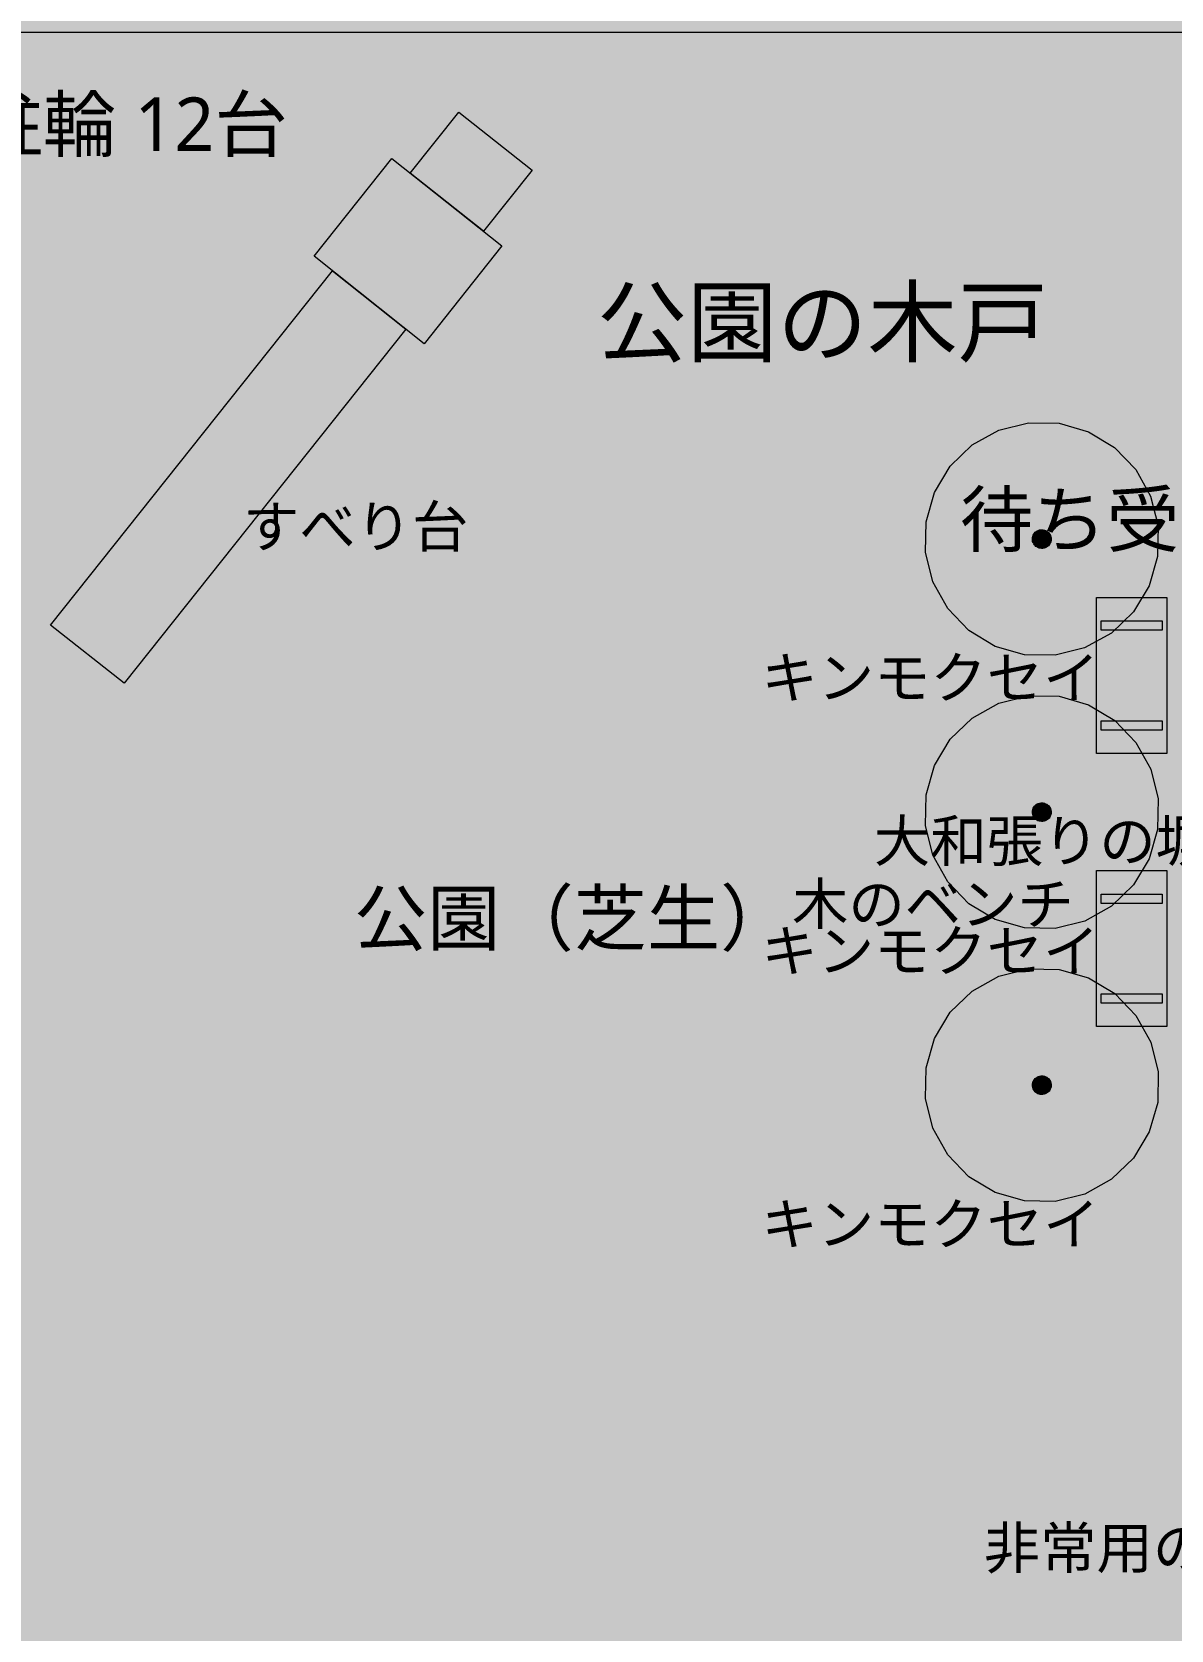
# Model space of a CAD drawing. Header units: millimetres. Extents: x -146962 to 322503, y -183624 to 284367.
# Drawn here: x 60133 to 67431, y 31159 to 41401 of the extents above; entities that cross this region are included whole.
import ezdxf

# ---------------------------------------------------------------- set-up
doc = ezdxf.new("R2010")
doc.units = ezdxf.units.MM
for name, color, linetype, lineweight in [('06_部屋の色', 8, 'Continuous', 0), ('30_敷地・外構', 8, 'Continuous', 9), ('60_部屋名・面積', 7, 'Continuous', 13)]:
    doc.layers.add(name, color=color, linetype=linetype, lineweight=lineweight)
doc.styles.add('JP', font='NotoSansCJKjp-Regular.otf')

msp = doc.modelspace()

# ---------------------------------------------------------------- hatches: boundary and pattern name
at = {"layer": '06_部屋の色', "true_color": 0xd8d8d4}
msp.add_hatch(color=8, dxfattribs=at).paths.add_polyline_path([(72649, 57625), (72649, 57625), (72649, 57625), (72649, 57625), (72649, 57625), (72649, 57625), (72649, 57625), (72649, 57625), (72649, 57625), (72643, 57617), (72643, 57617), (72643, 57617), (72643, 57617), (72643, 57617), (72643, 57617), (72643, 57617), (72643, 57617), (72300, 57122), (72300, 57122), (72300, 57122), (72300, 57122), (72300, 57122), (72300, 57122), (72300, 57122), (72300, 57122), (72300, 57122), (72300, 57122), (72308, 57116), (72308, 57116), (72308, 57116), (72308, 57116), (72308, 57116), (72308, 57116), (72308, 57116), (73335, 56415), (70524, 52287), (70524, 52287), (70524, 52287), (70524, 52287), (70524, 52287), (70524, 52287), (70524, 52287), (70524, 52287), (70524, 52287), (70524, 52287), (70518, 52279), (70518, 52279), (70518, 52279), (70518, 52279), (70518, 52279), (70518, 52279), (70518, 52279), (73658, 50139), (67609, 41265), (67601, 41400), (67601, 41400), (67601, 41400), (67601, 41400), (67601, 41400), (67601, 41400), (67601, 41400), (67601, 41400), (67601, 41400), (67601, 41400), (67601, 41400), (67601, 41400), (67601, 41400), (67601, 41400), (67601, 41400), (67601, 41400), (67601, 41400), (56819, 41402), (69831, 60492), (70000, 60383), (70000, 60383), (70000, 60383), (70000, 60383), (70000, 60383), (70000, 60383), (70000, 60383), (70000, 60383), (70000, 60383), (70000, 60383), (70000, 60383), (70000, 60383), (70000, 60383), (70000, 60383), (70000, 60383), (70000, 60383), (70000, 60383), (72330, 63794), (72370, 63699), (72370, 63699), (72370, 63699), (72370, 63699), (72447, 63523), (72447, 63523), (72447, 63523), (72447, 63523), (72503, 63401), (72503, 63401), (72503, 63401), (72503, 63401), (72594, 63227), (72594, 63227), (72594, 63227), (72594, 63227), (72657, 63113), (72657, 63113), (72657, 63113), (72657, 63113), (72768, 62948), (72768, 62948), (72768, 62948), (72762, 62940), (72831, 62834), (72831, 62834), (72831, 62834), (72831, 62834), (72949, 62676), (72949, 62676), (72949, 62676), (72949, 62676), (73032, 62572), (73032, 62572), (73032, 62572), (73032, 62572), (73149, 62414), (73149, 62414), (73149, 62414), (73149, 62414), (73239, 62318), (73239, 62318), (73239, 62318), (73239, 62318), (73376, 62170), (73376, 62170), (73376, 62170), (73376, 62170), (73472, 62081), (73472, 62081), (73472, 62081), (73472, 62081), (73608, 61947), (73608, 61947), (73608, 61947), (73608, 61947), (73712, 61852), (73712, 61852), (73712, 61852), (73712, 61852), (73837, 61753), (73837, 61753), (73845, 61746), (73845, 61746), (73845, 61746), (73845, 61746), (73845, 61746), (73845, 61746), (73845, 61746), (73845, 61746), (73845, 61746), (73845, 61746), (73845, 61746), (73845, 61746), (73845, 61746), (73845, 61746), (73838, 61739), (73789, 61676), (73782, 61668), (73782, 61668), (73782, 61668), (73782, 61668), (73782, 61668), (73782, 61668), (73782, 61668), (73782, 61668), (73782, 61668), (73782, 61668), (73782, 61668), (73782, 61668), (73782, 61668), (73782, 61668), (73790, 61662), (73790, 61662), (73790, 61662), (73790, 61662), (73790, 61662), (74850, 60857)])
at = {"layer": '30_敷地・外構', "true_color": 0xc9dfb0}
msp.add_hatch(color=8, dxfattribs=at).paths.add_polyline_path([(74237, 50383), (74258, 50416), (74259, 50417), (74272, 50435), (74333, 50512), (74347, 50529), (74348, 50529), (74375, 50558), (74401, 50580), (74429, 50599), (74459, 50616), (74491, 50629), (74524, 50640), (74557, 50647), (74591, 50651), (74625, 50651), (74660, 50649), (74693, 50642), (74726, 50633), (74758, 50620), (74789, 50605), (74821, 50583), (74822, 50583), (74840, 50569), (74917, 50508), (74934, 50494), (74935, 50493), (74963, 50466), (74993, 50430), (75048, 50371), (75108, 50317), (75173, 50268), (76670, 49246), (76688, 49233), (76689, 49233), (76719, 49207), (76743, 49183), (76765, 49156), (76784, 49128), (76800, 49097), (76812, 49065), (76822, 49033), (76828, 48999), (76831, 48965), (76831, 48930), (76827, 48896), (76820, 48863), (76810, 48830), (76797, 48799), (76778, 48764), (76777, 48763), (76765, 48745), (76205, 47922), (75926, 47520), (75919, 47509), (75554, 46967), (71356, 40808), (71306, 40726), (71265, 40639), (71224, 40536), (71169, 40400), (71114, 40264), (71063, 40139), (71054, 40118), (71053, 40117), (71034, 40081), (71015, 40052), (70989, 40020), (70989, 40019), (70973, 40003), (70918, 39949), (70903, 39934), (70902, 39933), (70872, 39909), (70844, 39890), (70815, 39874), (70784, 39861), (70753, 39851), (70720, 39845), (70687, 39841), (70658, 39840), (70568, 39834), (70479, 39819), (70391, 39795), (70307, 39762), (70226, 39721), (70150, 39672), (70079, 39615), (70014, 39552), (69956, 39482), (69905, 39407), (69638, 38968), (69455, 38666), (69419, 38600), (69388, 38531), (69386, 38525), (69370, 38494), (69349, 38461), (69348, 38460), (69335, 38443), (69308, 38409), (69243, 38315), (69228, 38291), (69023, 37952), (68982, 37877), (68948, 37798), (68922, 37716), (68904, 37632), (68894, 37547), (68892, 37461), (68899, 37375), (68914, 37290), (68936, 37207), (68967, 37127), (69005, 37050), (69050, 36977), (69102, 36908), (69160, 36845), (69224, 36788), (69293, 36737), (69367, 36693), (69444, 36656), (70022, 36414), (70041, 36405), (70042, 36404), (70076, 36386), (70104, 36367), (70109, 36364), (70185, 36308), (70267, 36260), (70267, 36260), (70300, 36238), (70301, 36238), (70319, 36224), (70395, 36163), (70412, 36149), (70413, 36148), (70441, 36121), (70464, 36095), (70483, 36067), (70500, 36037), (70513, 36005), (70524, 35973), (70531, 35939), (70535, 35905), (70535, 35871), (70532, 35837), (70526, 35803), (70517, 35770), (70504, 35738), (70488, 35708), (70467, 35675), (70467, 35674), (70453, 35656), (70392, 35579), (70378, 35563), (70377, 35562), (70350, 35533), (70303, 35494), (70303, 35494), (70257, 35454), (70194, 35389), (70138, 35317), (69798, 34835), (69262, 34075), (69209, 33990), (69165, 33899), (69132, 33805), (69135, 33814), (69121, 33777), (69105, 33747), (69084, 33714), (69083, 33713), (69070, 33695), (69009, 33619), (68995, 33602), (68994, 33601), (68967, 33573), (68920, 33533), (68920, 33533), (68874, 33493), (68811, 33428), (68755, 33356), (68314, 32732), (67826, 32040), (67812, 32022), (67812, 32021), (67786, 31992), (67762, 31968), (67735, 31947), (67706, 31929), (67676, 31913), (67644, 31901), (67611, 31892), (67578, 31886), (67544, 31883), (67510, 31884), (67476, 31888), (67442, 31895), (67410, 31905), (67379, 31919), (67349, 31936), (67321, 31955), (67295, 31977), (67271, 32001), (67250, 32028), (67231, 32056), (67216, 32087), (67203, 32118), (67193, 32151), (67187, 32184), (67184, 32223), (67184, 32224), (67183, 32246), (67196, 33726), (67197, 33845), (67192, 33944), (67177, 34042), (67173, 34062), (67169, 34096), (67168, 34130), (67171, 34164), (67182, 34225), (67182, 34225), (67195, 34301), (67202, 34400), (67209, 35217), (67212, 35596), (67209, 35677), (67199, 35757), (67182, 35836), (67181, 35839), (67173, 35877), (67169, 35911), (67168, 35946), (67171, 35980), (67177, 36013), (67183, 36034), (67202, 36113), (67213, 36193), (67218, 36274), (67222, 36707), (67227, 37362), (67223, 37458), (67209, 37552), (67184, 37644), (67180, 37659), (67172, 37693), (67169, 37727), (67168, 37761), (67171, 37795), (67177, 37829), (67194, 37888), (67194, 37888), (67212, 37953), (67228, 38047), (67234, 38143), (67234, 38198), (67247, 39664), (67244, 39747), (67233, 39829), (67215, 39909), (67198, 39962), (67198, 39962), (67180, 40020), (67172, 40054), (67168, 40088), (67168, 40122), (67171, 40156), (67177, 40190), (67186, 40223), (67199, 40255), (67215, 40285), (67236, 40318), (67237, 40319), (67250, 40337), (67311, 40413), (67325, 40430), (67326, 40431), (67353, 40459), (67417, 40533), (67473, 40613), (67483, 40629), (67494, 40646), (67752, 41025), (68015, 41411), (68279, 41798), (68541, 42182), (68545, 42188), (68547, 42191), (68551, 42197), (68726, 42438), (68739, 42455), (68740, 42456), (68765, 42485), (68790, 42508), (68817, 42528), (68849, 42548), (68860, 42554), (68859, 42555), (68904, 42580), (68979, 42633), (69048, 42694), (69111, 42761), (69167, 42834), (69857, 43847), (69907, 43929), (69947, 44015), (69979, 44106), (69983, 44123), (69996, 44155), (70012, 44185), (70033, 44218), (70034, 44219), (70047, 44237), (70108, 44313), (70122, 44330), (70123, 44331), (70150, 44359), (70186, 44390), (70246, 44445), (70300, 44505), (70348, 44570), (71546, 46325), (71596, 46407), (71637, 46494), (71668, 46584), (71673, 46601), (71685, 46633), (71701, 46663), (71722, 46696), (71723, 46697), (71736, 46715), (71797, 46792), (71811, 46809), (71812, 46809), (71839, 46838), (71876, 46868), (71935, 46923), (71989, 46983), (72038, 47048), (73236, 48804), (73285, 48886), (73326, 48973), (73357, 49063), (73362, 49080), (73375, 49112), (73391, 49142), (73412, 49175), (73413, 49176), (73426, 49194), (73487, 49270), (73501, 49287), (73502, 49288), (73529, 49316), (73566, 49347), (73625, 49402), (73679, 49462), (73727, 49527), (74081, 50045), (74131, 50127), (74172, 50214), (74204, 50305), (74208, 50321), (74221, 50353)])
at = {"layer": '30_敷地・外構', "true_color": 0xefe9de}
msp.add_hatch(color=8, dxfattribs=at).paths.add_polyline_path([(55603, 38399), (55603, 39399), (55602, 40399), (55602, 41399), (59602, 41399), (60602, 41399), (65601, 41400), (66601, 41400), (67601, 41400), (67601, 40400), (67601, 39400), (67601, 38400), (67602, 37400), (67602, 36400), (67602, 35400), (67602, 34400), (67602, 33401), (67602, 31401), (67602, 30401), (67602, 29401), (66602, 29401), (65602, 29401), (63602, 29401), (62602, 29401), (61603, 29401), (60603, 29401), (59603, 29400), (57603, 29400), (55603, 29400), (55603, 37399)])
at = {"layer": '30_敷地・外構', "true_color": 0xcfe0b8}
for points in [[(66328, 38849), (66518, 38896), (66713, 38893), (66902, 38839), (67069, 38738), (67206, 38597), (67300, 38426), (67348, 38236), (67344, 38040), (67290, 37852), (67190, 37684), (67049, 37548), (66877, 37453), (66688, 37406), (66492, 37409), (66304, 37463), (66136, 37564), (66000, 37705), (65905, 37876), (65857, 38066), (65861, 38262), (65915, 38450), (66016, 38618), (66156, 38754)], [(66551, 38182), (66556, 38188), (66560, 38194), (66566, 38199), (66573, 38203), (66580, 38206), (66588, 38209), (66596, 38210), (66604, 38211), (66612, 38210), (66620, 38208), (66627, 38205), (66634, 38202), (66640, 38198), (66645, 38193), (66650, 38187), (66655, 38181), (66658, 38174), (66661, 38166), (66662, 38158), (66663, 38149), (66662, 38141), (66660, 38133), (66657, 38126), (66654, 38119), (66650, 38113), (66645, 38108), (66639, 38103), (66633, 38099), (66625, 38095), (66618, 38093), (66609, 38091), (66601, 38091), (66593, 38092), (66585, 38093), (66578, 38096), (66571, 38100), (66565, 38104), (66560, 38109), (66555, 38114), (66551, 38121), (66547, 38128), (66544, 38136), (66543, 38144), (66543, 38152), (66543, 38160), (66545, 38168), (66548, 38176)], [(66328, 37099), (66518, 37146), (66714, 37143), (66902, 37089), (67070, 36988), (67206, 36847), (67301, 36676), (67348, 36486), (67344, 36290), (67291, 36102), (67190, 35934), (67049, 35798), (66878, 35703), (66688, 35656), (66492, 35659), (66304, 35713), (66136, 35814), (66000, 35955), (65905, 36126), (65858, 36316), (65861, 36512), (65915, 36700), (66016, 36868), (66157, 37004)], [(66552, 36432), (66556, 36438), (66561, 36444), (66566, 36449), (66573, 36453), (66580, 36456), (66588, 36459), (66596, 36460), (66604, 36461), (66612, 36460), (66620, 36458), (66627, 36455), (66634, 36452), (66640, 36448), (66645, 36443), (66650, 36437), (66655, 36431), (66658, 36424), (66661, 36416), (66662, 36408), (66663, 36399), (66662, 36391), (66660, 36383), (66657, 36376), (66654, 36369), (66650, 36363), (66645, 36358), (66639, 36353), (66633, 36349), (66625, 36345), (66618, 36343), (66609, 36341), (66601, 36341), (66593, 36342), (66585, 36343), (66578, 36346), (66571, 36350), (66565, 36354), (66560, 36359), (66555, 36364), (66551, 36371), (66547, 36378), (66545, 36386), (66543, 36394), (66543, 36402), (66543, 36410), (66545, 36418), (66548, 36426)], [(66328, 35349), (66518, 35396), (66714, 35393), (66902, 35339), (67070, 35238), (67206, 35097), (67301, 34926), (67348, 34736), (67345, 34540), (67291, 34352), (67190, 34184), (67049, 34048), (66878, 33953), (66688, 33906), (66492, 33909), (66304, 33963), (66136, 34064), (66000, 34205), (65905, 34376), (65858, 34566), (65861, 34762), (65915, 34950), (66016, 35118), (66157, 35254)], [(66552, 34682), (66556, 34688), (66561, 34694), (66566, 34699), (66573, 34703), (66580, 34706), (66588, 34709), (66596, 34710), (66604, 34711), (66612, 34710), (66620, 34708), (66628, 34705), (66634, 34702), (66640, 34698), (66646, 34693), (66650, 34687), (66655, 34681), (66658, 34674), (66661, 34666), (66662, 34658), (66663, 34649), (66662, 34641), (66660, 34633), (66657, 34626), (66654, 34619), (66650, 34613), (66645, 34608), (66639, 34603), (66633, 34599), (66625, 34595), (66618, 34593), (66610, 34591), (66601, 34591), (66593, 34592), (66585, 34593), (66578, 34596), (66571, 34600), (66565, 34604), (66560, 34609), (66555, 34614), (66551, 34621), (66547, 34628), (66545, 34636), (66543, 34644), (66543, 34652), (66544, 34660), (66545, 34668), (66548, 34676)]]:
    msp.add_hatch(color=8, dxfattribs=at).paths.add_polyline_path(points)

# ---------------------------------------------------------------- linework, layer by layer
at = {"layer": '30_敷地・外構'}
for points in [[(55603, 38399), (55603, 39399), (55602, 40399), (55602, 41399), (59602, 41399), (60602, 41399), (65601, 41400), (66601, 41400), (67601, 41400), (67601, 40400), (67601, 39400), (67601, 38400), (67602, 37400), (67602, 36400), (67602, 35400), (67602, 34400), (67602, 33401), (67602, 31401), (67602, 30401)], [(62868, 40887), (63337, 40514), (63026, 40123), (62556, 40496), (62868, 40887)], [(62439, 40589), (63143, 40029), (62645, 39403), (61941, 39963), (62439, 40589)], [(62058, 39870), (62528, 39497), (60723, 37227), (60253, 37600), (62058, 39870)], [(66328, 38849), (66518, 38896), (66713, 38893), (66902, 38839), (67069, 38738), (67206, 38597), (67300, 38426), (67348, 38236), (67344, 38040), (67290, 37852), (67190, 37684), (67049, 37548), (66877, 37453), (66688, 37406), (66492, 37409), (66304, 37463), (66136, 37564), (66000, 37705), (65905, 37876), (65857, 38066), (65861, 38262), (65915, 38450), (66016, 38618), (66156, 38754), (66328, 38849)], [(66551, 38182), (66556, 38188), (66560, 38194), (66566, 38199), (66573, 38203), (66580, 38206), (66588, 38209), (66596, 38210), (66604, 38211), (66612, 38210), (66620, 38208), (66627, 38205), (66634, 38202), (66640, 38198), (66645, 38193), (66650, 38187), (66655, 38181), (66658, 38174), (66661, 38166), (66662, 38158), (66663, 38149), (66662, 38141), (66660, 38133), (66657, 38126), (66654, 38119), (66650, 38113), (66645, 38108), (66639, 38103), (66633, 38099), (66625, 38095), (66618, 38093), (66609, 38091), (66601, 38091), (66593, 38092), (66585, 38093), (66578, 38096), (66571, 38100), (66565, 38104), (66560, 38109), (66555, 38114), (66551, 38121), (66547, 38128), (66544, 38136), (66543, 38144), (66543, 38152), (66543, 38160), (66545, 38168), (66548, 38176), (66551, 38182)], [(66953, 37359), (66953, 37443), (66953, 37526), (66953, 37609), (66953, 37776), (66990, 37776), (67028, 37776), (67065, 37776), (67103, 37776), (67140, 37776), (67215, 37776), (67253, 37776), (67290, 37776), (67328, 37776), (67365, 37776), (67403, 37776), (67403, 37693), (67403, 37609), (67403, 37526), (67403, 37443), (67403, 37276), (67403, 37193), (67403, 37109), (67403, 37026), (67403, 36943), (67403, 36776), (67328, 36776), (67290, 36776), (67253, 36776), (67215, 36776), (67140, 36776), (67103, 36776), (67065, 36776), (67028, 36776), (66990, 36776), (66953, 36776), (66953, 37359)], [(66983, 37596), (66983, 37601), (66983, 37616), (66983, 37621), (66983, 37626), (67015, 37626), (67048, 37626), (67080, 37626), (67113, 37626), (67145, 37626), (67210, 37626), (67243, 37626), (67308, 37626), (67340, 37626), (67373, 37626), (67373, 37616), (67373, 37611), (67373, 37606), (67373, 37586), (67373, 37581), (67373, 37576), (67373, 37566), (67340, 37566), (67308, 37566), (67275, 37566), (67243, 37566), (67210, 37566), (67178, 37566), (67113, 37566), (67080, 37566), (67048, 37566), (67015, 37566), (66983, 37566), (66983, 37596)], [(66328, 37099), (66518, 37146), (66714, 37143), (66902, 37089), (67070, 36988), (67206, 36847), (67301, 36676), (67348, 36486), (67344, 36290), (67291, 36102), (67190, 35934), (67049, 35798), (66878, 35703), (66688, 35656), (66492, 35659), (66304, 35713), (66136, 35814), (66000, 35955), (65905, 36126), (65858, 36316), (65861, 36512), (65915, 36700), (66016, 36868), (66157, 37004), (66328, 37099)], [(66983, 36956), (66983, 36961), (66983, 36966), (66983, 36971), (66983, 36976), (66983, 36986), (67015, 36986), (67048, 36986), (67113, 36986), (67145, 36986), (67210, 36986), (67243, 36986), (67308, 36986), (67340, 36986), (67373, 36986), (67373, 36981), (67373, 36976), (67373, 36971), (67373, 36966), (67373, 36961), (67373, 36956), (67373, 36951), (67373, 36946), (67373, 36941), (67373, 36936), (67373, 36931), (67373, 36926), (67340, 36926), (67308, 36926), (67275, 36926), (67243, 36926), (67210, 36926), (67178, 36926), (67145, 36926), (67113, 36926), (67080, 36926), (67048, 36926), (67015, 36926), (66983, 36926), (66983, 36946), (66983, 36951), (66983, 36956)], [(66552, 36432), (66556, 36438), (66561, 36444), (66566, 36449), (66573, 36453), (66580, 36456), (66588, 36459), (66596, 36460), (66604, 36461), (66612, 36460), (66620, 36458), (66627, 36455), (66634, 36452), (66640, 36448), (66645, 36443), (66650, 36437), (66655, 36431), (66658, 36424), (66661, 36416), (66662, 36408), (66663, 36399), (66662, 36391), (66660, 36383), (66657, 36376), (66654, 36369), (66650, 36363), (66645, 36358), (66639, 36353), (66633, 36349), (66625, 36345), (66618, 36343), (66609, 36341), (66601, 36341), (66593, 36342), (66585, 36343), (66578, 36346), (66571, 36350), (66565, 36354), (66560, 36359), (66555, 36364), (66551, 36371), (66547, 36378), (66545, 36386), (66543, 36394), (66543, 36402), (66543, 36410), (66545, 36418), (66548, 36426), (66552, 36432)], [(66953, 36026), (66990, 36026), (67028, 36026), (67065, 36026), (67103, 36026), (67140, 36026), (67178, 36026), (67215, 36026), (67253, 36026), (67328, 36026), (67365, 36026), (67403, 36026), (67403, 35526), (67403, 35443), (67403, 35359), (67403, 35276), (67403, 35193), (67403, 35026), (67365, 35026), (67328, 35026), (67290, 35026), (67253, 35026), (67215, 35026), (67178, 35026), (67140, 35026), (67103, 35026), (67065, 35026), (67028, 35026), (66990, 35026), (66953, 35026), (66953, 36026)], [(66983, 35816), (66983, 35826), (66983, 35831), (66983, 35836), (66983, 35846), (66983, 35851), (66983, 35856), (66983, 35861), (66983, 35871), (66983, 35876), (67015, 35876), (67048, 35876), (67113, 35876), (67145, 35876), (67178, 35876), (67210, 35876), (67243, 35876), (67275, 35876), (67308, 35876), (67340, 35876), (67373, 35876), (67373, 35866), (67373, 35856), (67373, 35851), (67373, 35841), (67373, 35836), (67373, 35831), (67373, 35826), (67373, 35821), (67373, 35816), (67340, 35816), (67308, 35816), (67243, 35816), (67210, 35816), (67178, 35816), (67145, 35816), (67048, 35816), (67015, 35816), (66983, 35816)], [(66328, 35349), (66518, 35396), (66714, 35393), (66902, 35339), (67070, 35238), (67206, 35097), (67301, 34926), (67348, 34736), (67345, 34540), (67291, 34352), (67190, 34184), (67049, 34048), (66878, 33953), (66688, 33906), (66492, 33909), (66304, 33963), (66136, 34064), (66000, 34205), (65905, 34376), (65858, 34566), (65861, 34762), (65915, 34950), (66016, 35118), (66157, 35254), (66328, 35349)], [(66983, 35206), (66983, 35211), (66983, 35216), (66983, 35221), (66983, 35226), (66983, 35236), (67015, 35236), (67048, 35236), (67113, 35236), (67145, 35236), (67210, 35236), (67243, 35236), (67275, 35236), (67308, 35236), (67340, 35236), (67373, 35236), (67373, 35226), (67373, 35221), (67373, 35211), (67373, 35206), (67373, 35201), (67373, 35196), (67373, 35176), (67340, 35176), (67308, 35176), (67243, 35176), (67210, 35176), (67178, 35176), (67145, 35176), (67113, 35176), (67080, 35176), (67048, 35176), (67015, 35176), (66983, 35176), (66983, 35196), (66983, 35201), (66983, 35206)], [(66552, 34682), (66556, 34688), (66561, 34694), (66566, 34699), (66573, 34703), (66580, 34706), (66588, 34709), (66596, 34710), (66604, 34711), (66612, 34710), (66620, 34708), (66628, 34705), (66634, 34702), (66640, 34698), (66646, 34693), (66650, 34687), (66655, 34681), (66658, 34674), (66661, 34666), (66662, 34658), (66663, 34649), (66662, 34641), (66660, 34633), (66657, 34626), (66654, 34619), (66650, 34613), (66645, 34608), (66639, 34603), (66633, 34599), (66625, 34595), (66618, 34593), (66610, 34591), (66601, 34591), (66593, 34592), (66585, 34593), (66578, 34596), (66571, 34600), (66565, 34604), (66560, 34609), (66555, 34614), (66551, 34621), (66547, 34628), (66545, 34636), (66543, 34644), (66543, 34652), (66544, 34660), (66545, 34668), (66548, 34676), (66552, 34682)]]:
    msp.add_lwpolyline(points, dxfattribs=at)

# ---------------------------------------------------------------- texts
at = {"layer": '60_部屋名・面積', "attachment_point": 5, "style": 'JP'}
for s, insert, char_height in [('駐輪 12台', (60753, 40790), 344), ('公園の木戸', (65197, 39517), 423.4), ('待ち受け（ベビーカーは柵ぎわ）', (69597, 38254), 343.98), ('すべり台', (62207, 38216), 264.6), ('キンモクセイ', (65889, 37255), 264.6), ('大和張りの塀 h1.8', (67005, 36201), 264.6), ('公園（芝生）', (63604, 35699), 344), ('木のベンチ', (65905, 35798), 264.6), ('キンモクセイ', (65889, 35504), 264.6), ('キンモクセイ', (65889, 33753), 264.6), ('非常用の門 h1.8', (67528, 31670), 264.6)]:
    msp.add_mtext(s, dxfattribs=dict(at, insert=insert, char_height=char_height))

doc.saveas('drawing.dxf')
